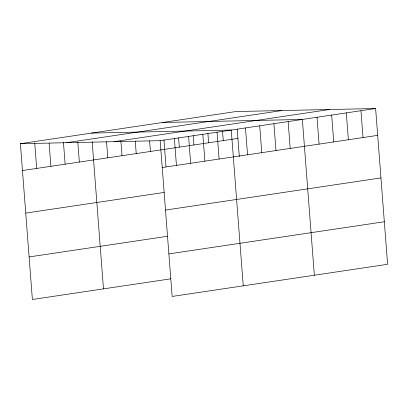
<?xml version="1.0" encoding="UTF-8"?>
<svg xmlns="http://www.w3.org/2000/svg" width="408" height="408" viewBox="0 0 408 408"><rect width="100%" height="100%" fill="white"/><g stroke="black" fill="none" stroke-linecap="round" stroke-linejoin="round"><path stroke-width="0.61" d="M170.876 278.812L32.385 299.482L20.4 143.703L235.85 111.552L375.615 108.518L387.6 264.297L172.151 296.448L160.16 140.673L375.615 108.518M66.519 142.703L281.974 110.553M114.041 141.673L329.491 109.517M22.465 170.549L237.92 138.399M162.226 167.52L377.68 135.364M25.74 213.098L164.23 192.428M165.5 210.069L380.955 177.914M29.111 256.933L167.601 236.268M168.876 253.904L384.326 221.748M162.598 122.482L302.359 119.452L314.349 275.227M91.499 133.095L231.26 130.06L243.25 285.84M20.4 143.703L160.16 140.673M360.963 110.706L363.028 137.552M346.31 112.894L348.376 139.74M331.663 115.076L333.729 141.928M317.011 117.264L319.076 144.111M288.14 121.574L290.205 148.42M273.921 123.695L275.986 150.542M259.702 125.817L261.768 152.663M245.478 127.939L247.549 154.785M237.196 129.03L239.312 156.544M222.549 131.218L223.268 140.587M217.041 132.187L219.106 159.033M207.896 133.406L208.615 142.769M202.822 134.309L204.887 161.155M193.244 135.594L193.963 144.957M188.603 136.43L190.669 163.276M178.592 137.776L179.316 147.145M174.379 138.552L176.45 165.398M163.945 139.964L166.01 166.852M149.629 140.837L150.445 151.45M135.262 141.086L136.226 153.576M120.901 141.336L122.002 155.698M106.534 141.586L107.783 157.82M92.172 141.836L103.484 288.869M77.806 142.086L79.346 162.063M63.444 142.331L65.127 164.184M49.128 143.208L50.903 166.306M34.716 142.831L36.684 168.428"/></g></svg>
